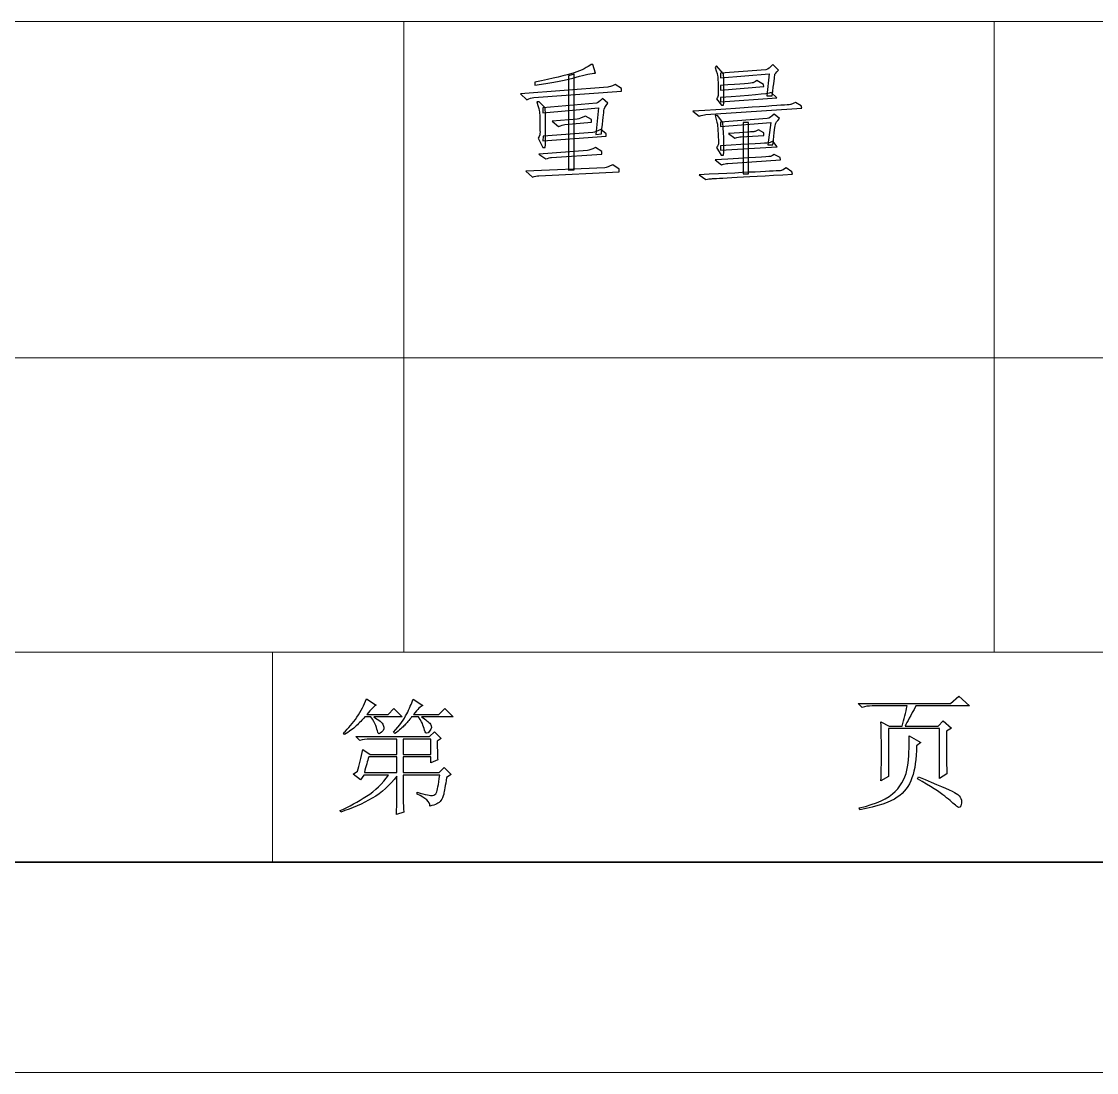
# Model space of a CAD drawing. Header units: millimetres. Extents: x 958 to 3026, y 447 to 1692.
# Drawn here: x 2638.2 to 2730.1, y 490.6 to 580.5 of the extents above; entities that cross this region are included whole.
import ezdxf

# ---------------------------------------------------------------- set-up
doc = ezdxf.new("R2010")
doc.units = ezdxf.units.MM
doc.layers.add('layer 1', color=7, linetype='Continuous')

msp = doc.modelspace()

# ---------------------------------------------------------------- linework, layer by layer
at = {"layer": 'layer 1', "color": 1, "lineweight": 9}
for points in [[(2775.335, 580.505), (2775.335, 580.505), (2312.676, 580.505), (2312.676, 580.505)], [(2670.895, 580.505), (2670.895, 580.505), (2670.895, 580.505), (2670.895, 580.505)], [(2670.895, 580.505), (2670.895, 580.505), (2670.895, 526.591), (2670.895, 526.591)], [(2721.358, 580.505), (2721.358, 580.505), (2721.358, 580.505), (2721.358, 580.505)], [(2721.358, 580.505), (2721.358, 580.505), (2721.358, 526.591), (2721.358, 526.591)], [(2775.335, 551.751), (2775.335, 551.751), (2544.006, 551.751), (2544.006, 551.751)], [(2775.335, 526.591), (2775.335, 526.591), (2312.676, 526.591), (2312.676, 526.591)], [(2659.671, 526.591), (2659.671, 526.591), (2659.671, 526.591), (2659.671, 526.591)], [(2659.671, 508.62), (2659.671, 508.62), (2659.671, 526.591), (2659.671, 526.591)], [(2216.288, 490.649), (2216.288, 490.649), (3025.943, 490.649), (3025.943, 490.649)]]:
    msp.add_open_spline(points, degree=3, dxfattribs=at)
at = {"layer": 'layer 1', "color": 1}
for points, knots in [([(2685.629, 575.743), (2684.871, 575.518), (2683.692, 575.294), (2682.091, 575.069), (2682.091, 575.069), (2682.091, 575.069), (2682.091, 575.32), (2682.091, 575.32), (2682.091, 575.32), (2683.634, 575.63), (2684.75, 575.896), (2685.439, 576.12), (2685.439, 576.12), (2686.127, 576.345), (2686.612, 576.584), (2686.893, 576.837), (2686.893, 576.837), (2686.893, 576.837), (2687.061, 576.837), (2687.061, 576.837), (2687.061, 576.837), (2687.061, 576.837), (2687.272, 576.079), (2687.272, 576.079), (2687.272, 576.079), (2686.934, 576.079), (2686.388, 575.968), (2685.629, 575.743)], [0, 0, 0, 0, 0.142857, 0.142857, 0.142857, 0.142857, 0.285714, 0.285714, 0.285714, 0.285714, 0.428571, 0.428571, 0.428571, 0.428571, 0.571429, 0.571429, 0.571429, 0.571429, 0.714286, 0.714286, 0.714286, 0.714286, 0.857143, 0.857143, 0.857143, 0.857143, 1, 1, 1, 1]), ([(2698.213, 576.038), (2698.269, 574.717), (2698.269, 573.818), (2698.213, 573.342), (2698.213, 573.342), (2698.213, 573.342), (2698.044, 573.342), (2698.044, 573.342), (2698.044, 573.342), (2698.044, 573.342), (2697.624, 573.888), (2697.624, 573.888), (2697.624, 573.888), (2697.737, 574.057), (2697.785, 574.17), (2697.771, 574.226), (2697.771, 574.226), (2697.757, 574.282), (2697.749, 574.535), (2697.749, 574.984), (2697.749, 574.984), (2697.749, 575.434), (2697.742, 575.7), (2697.73, 575.784), (2697.73, 575.784), (2697.715, 575.869), (2697.638, 576.135), (2697.498, 576.584), (2697.498, 576.584), (2697.498, 576.584), (2697.624, 576.712), (2697.624, 576.712), (2697.624, 576.712), (2697.624, 576.712), (2698.213, 576.038), (2698.213, 576.038)], [0, 0, 0, 0, 0.111111, 0.111111, 0.111111, 0.111111, 0.222222, 0.222222, 0.222222, 0.222222, 0.333333, 0.333333, 0.333333, 0.333333, 0.444444, 0.444444, 0.444444, 0.444444, 0.555556, 0.555556, 0.555556, 0.555556, 0.666667, 0.666667, 0.666667, 0.666667, 0.777778, 0.777778, 0.777778, 0.777778, 0.888889, 0.888889, 0.888889, 0.888889, 1, 1, 1, 1]), ([(2702.382, 574.142), (2702.382, 574.142), (2701.921, 574.142), (2701.921, 574.142), (2701.921, 574.142), (2701.921, 574.142), (2702.131, 576.038), (2702.131, 576.038), (2702.131, 576.038), (2702.131, 576.038), (2697.962, 575.7), (2697.962, 575.7), (2697.962, 575.7), (2697.962, 575.7), (2697.962, 576.079), (2697.962, 576.079), (2697.962, 576.079), (2697.962, 576.079), (2701.836, 576.374), (2701.836, 576.374), (2701.836, 576.374), (2702.005, 576.402), (2702.201, 576.557), (2702.426, 576.837), (2702.426, 576.837), (2702.426, 576.837), (2702.931, 576.332), (2702.931, 576.332), (2702.931, 576.332), (2702.706, 576.135), (2702.595, 576.002), (2702.595, 575.932), (2702.595, 575.932), (2702.595, 575.861), (2702.524, 575.265), (2702.382, 574.142)], [0, 0, 0, 0, 0.111111, 0.111111, 0.111111, 0.111111, 0.222222, 0.222222, 0.222222, 0.222222, 0.333333, 0.333333, 0.333333, 0.333333, 0.444444, 0.444444, 0.444444, 0.444444, 0.555556, 0.555556, 0.555556, 0.555556, 0.666667, 0.666667, 0.666667, 0.666667, 0.777778, 0.777778, 0.777778, 0.777778, 0.888889, 0.888889, 0.888889, 0.888889, 1, 1, 1, 1]), ([(2684.955, 567.782), (2684.955, 567.782), (2684.955, 575.869), (2684.955, 575.869), (2684.955, 575.869), (2684.955, 575.869), (2685.46, 575.994), (2685.46, 575.994), (2685.46, 575.994), (2685.46, 575.994), (2685.46, 567.823), (2685.46, 567.823), (2685.46, 567.823), (2685.46, 567.823), (2684.955, 567.782), (2684.955, 567.782)], [0, 0, 0, 0, 0.25, 0.25, 0.25, 0.25, 0.5, 0.5, 0.5, 0.5, 0.75, 0.75, 0.75, 0.75, 1, 1, 1, 1]), ([(2697.962, 575.026), (2699.759, 575.166), (2700.684, 575.243), (2700.74, 575.258), (2700.74, 575.258), (2700.797, 575.272), (2700.909, 575.335), (2701.078, 575.446), (2701.078, 575.446), (2701.078, 575.446), (2701.626, 575.11), (2701.626, 575.11), (2701.626, 575.11), (2701.626, 575.11), (2701.667, 574.941), (2701.667, 574.941), (2701.667, 574.941), (2701.667, 574.941), (2697.962, 574.647), (2697.962, 574.647), (2697.962, 574.647), (2697.962, 574.647), (2697.962, 575.026), (2697.962, 575.026)], [0, 0, 0, 0, 0.166667, 0.166667, 0.166667, 0.166667, 0.333333, 0.333333, 0.333333, 0.333333, 0.5, 0.5, 0.5, 0.5, 0.666667, 0.666667, 0.666667, 0.666667, 0.833333, 0.833333, 0.833333, 0.833333, 1, 1, 1, 1]), ([(2689.504, 574.562), (2689.504, 574.562), (2682.006, 574.016), (2682.006, 574.016), (2682.006, 574.016), (2681.837, 573.987), (2681.641, 573.917), (2681.417, 573.804), (2681.417, 573.804), (2681.417, 573.804), (2680.869, 574.311), (2680.869, 574.311), (2680.869, 574.311), (2680.869, 574.311), (2688.325, 574.9), (2688.325, 574.9), (2688.325, 574.9), (2688.436, 574.9), (2688.646, 574.97), (2688.956, 575.11), (2688.956, 575.11), (2688.956, 575.11), (2689.504, 574.772), (2689.504, 574.772), (2689.504, 574.772), (2689.504, 574.772), (2689.504, 574.562), (2689.504, 574.562)], [0, 0, 0, 0, 0.142857, 0.142857, 0.142857, 0.142857, 0.285714, 0.285714, 0.285714, 0.285714, 0.428571, 0.428571, 0.428571, 0.428571, 0.571429, 0.571429, 0.571429, 0.571429, 0.714286, 0.714286, 0.714286, 0.714286, 0.857143, 0.857143, 0.857143, 0.857143, 1, 1, 1, 1]), ([(2697.962, 574.016), (2700.488, 574.156), (2701.933, 574.296), (2702.3, 574.436), (2702.3, 574.436), (2702.3, 574.436), (2702.762, 573.973), (2702.762, 573.973), (2702.762, 573.973), (2702.762, 573.973), (2697.962, 573.637), (2697.962, 573.637), (2697.962, 573.637), (2697.962, 573.637), (2697.962, 574.016), (2697.962, 574.016)], [0, 0, 0, 0, 0.25, 0.25, 0.25, 0.25, 0.5, 0.5, 0.5, 0.5, 0.75, 0.75, 0.75, 0.75, 1, 1, 1, 1]), ([(2682.385, 570.519), (2682.497, 570.743), (2682.547, 570.919), (2682.533, 571.045), (2682.533, 571.045), (2682.518, 571.173), (2682.511, 571.468), (2682.511, 571.929), (2682.511, 571.929), (2682.511, 572.393), (2682.504, 572.673), (2682.491, 572.772), (2682.491, 572.772), (2682.477, 572.871), (2682.4, 573.159), (2682.26, 573.637), (2682.26, 573.637), (2682.26, 573.637), (2682.47, 573.637), (2682.47, 573.637), (2682.47, 573.637), (2682.47, 573.637), (2682.975, 573.13), (2682.975, 573.13), (2682.975, 573.13), (2683.03, 571.502), (2683.03, 570.364), (2682.975, 569.719), (2682.975, 569.719), (2682.975, 569.719), (2682.765, 569.719), (2682.765, 569.719), (2682.765, 569.719), (2682.765, 569.719), (2682.385, 570.519), (2682.385, 570.519)], [0, 0, 0, 0, 0.111111, 0.111111, 0.111111, 0.111111, 0.222222, 0.222222, 0.222222, 0.222222, 0.333333, 0.333333, 0.333333, 0.333333, 0.444444, 0.444444, 0.444444, 0.444444, 0.555556, 0.555556, 0.555556, 0.555556, 0.666667, 0.666667, 0.666667, 0.666667, 0.777778, 0.777778, 0.777778, 0.777778, 0.888889, 0.888889, 0.888889, 0.888889, 1, 1, 1, 1]), ([(2687.313, 570.856), (2687.313, 570.856), (2687.523, 573.13), (2687.523, 573.13), (2687.523, 573.13), (2687.523, 573.13), (2682.765, 572.709), (2682.765, 572.709), (2682.765, 572.709), (2682.765, 572.709), (2682.765, 573.13), (2682.765, 573.13), (2682.765, 573.13), (2682.765, 573.13), (2687.356, 573.509), (2687.356, 573.509), (2687.356, 573.509), (2687.468, 573.538), (2687.637, 573.678), (2687.861, 573.931), (2687.861, 573.931), (2687.861, 573.931), (2688.325, 573.509), (2688.325, 573.509), (2688.325, 573.509), (2688.1, 573.229), (2687.987, 573.026), (2687.987, 572.898), (2687.987, 572.898), (2687.987, 572.772), (2687.917, 572.105), (2687.777, 570.898), (2687.777, 570.898), (2687.777, 570.898), (2687.313, 570.856), (2687.313, 570.856)], [0, 0, 0, 0, 0.111111, 0.111111, 0.111111, 0.111111, 0.222222, 0.222222, 0.222222, 0.222222, 0.333333, 0.333333, 0.333333, 0.333333, 0.444444, 0.444444, 0.444444, 0.444444, 0.555556, 0.555556, 0.555556, 0.555556, 0.666667, 0.666667, 0.666667, 0.666667, 0.777778, 0.777778, 0.777778, 0.777778, 0.888889, 0.888889, 0.888889, 0.888889, 1, 1, 1, 1]), ([(2695.602, 572.835), (2701.133, 573.2), (2703.928, 573.39), (2703.984, 573.405), (2703.984, 573.405), (2704.039, 573.419), (2704.167, 573.482), (2704.363, 573.593), (2704.363, 573.593), (2704.363, 573.593), (2704.868, 573.299), (2704.868, 573.299), (2704.868, 573.299), (2704.868, 573.299), (2704.911, 573.088), (2704.911, 573.088), (2704.911, 573.088), (2704.911, 573.088), (2696.696, 572.54), (2696.696, 572.54), (2696.696, 572.54), (2696.556, 572.54), (2696.375, 572.499), (2696.15, 572.415), (2696.15, 572.415), (2696.15, 572.415), (2695.602, 572.835), (2695.602, 572.835)], [0, 0, 0, 0, 0.142857, 0.142857, 0.142857, 0.142857, 0.285714, 0.285714, 0.285714, 0.285714, 0.428571, 0.428571, 0.428571, 0.428571, 0.571429, 0.571429, 0.571429, 0.571429, 0.714286, 0.714286, 0.714286, 0.714286, 0.857143, 0.857143, 0.857143, 0.857143, 1, 1, 1, 1]), ([(2697.624, 569.719), (2697.737, 569.888), (2697.793, 570.021), (2697.793, 570.12), (2697.793, 570.12), (2697.793, 570.217), (2697.778, 570.477), (2697.749, 570.898), (2697.749, 570.898), (2697.723, 571.32), (2697.708, 571.564), (2697.708, 571.635), (2697.708, 571.635), (2697.708, 571.705), (2697.638, 571.98), (2697.498, 572.456), (2697.498, 572.456), (2697.498, 572.456), (2697.708, 572.456), (2697.708, 572.456), (2697.708, 572.456), (2697.708, 572.456), (2698.172, 571.866), (2698.172, 571.866), (2698.172, 571.866), (2698.256, 570.603), (2698.269, 569.678), (2698.213, 569.086), (2698.213, 569.086), (2698.213, 569.086), (2698.003, 569.086), (2698.003, 569.086), (2698.003, 569.086), (2698.003, 569.086), (2697.624, 569.719), (2697.624, 569.719)], [0, 0, 0, 0, 0.111111, 0.111111, 0.111111, 0.111111, 0.222222, 0.222222, 0.222222, 0.222222, 0.333333, 0.333333, 0.333333, 0.333333, 0.444444, 0.444444, 0.444444, 0.444444, 0.555556, 0.555556, 0.555556, 0.555556, 0.666667, 0.666667, 0.666667, 0.666667, 0.777778, 0.777778, 0.777778, 0.777778, 0.888889, 0.888889, 0.888889, 0.888889, 1, 1, 1, 1]), ([(2703.015, 572.204), (2702.79, 571.98), (2702.672, 571.825), (2702.657, 571.741), (2702.657, 571.741), (2702.643, 571.656), (2702.566, 571.067), (2702.426, 569.972), (2702.426, 569.972), (2702.426, 569.972), (2702.005, 569.972), (2702.005, 569.972), (2702.005, 569.972), (2702.005, 569.972), (2702.257, 571.866), (2702.257, 571.866), (2702.257, 571.866), (2702.257, 571.866), (2697.962, 571.53), (2697.962, 571.53), (2697.962, 571.53), (2697.962, 571.53), (2697.962, 571.91), (2697.962, 571.91), (2697.962, 571.91), (2697.962, 571.91), (2701.962, 572.204), (2701.962, 572.204), (2701.962, 572.204), (2702.131, 572.231), (2702.327, 572.359), (2702.551, 572.584), (2702.551, 572.584), (2702.551, 572.584), (2703.015, 572.204), (2703.015, 572.204)], [0, 0, 0, 0, 0.111111, 0.111111, 0.111111, 0.111111, 0.222222, 0.222222, 0.222222, 0.222222, 0.333333, 0.333333, 0.333333, 0.333333, 0.444444, 0.444444, 0.444444, 0.444444, 0.555556, 0.555556, 0.555556, 0.555556, 0.666667, 0.666667, 0.666667, 0.666667, 0.777778, 0.777778, 0.777778, 0.777778, 0.888889, 0.888889, 0.888889, 0.888889, 1, 1, 1, 1]), ([(2686.934, 572.12), (2686.934, 572.12), (2686.934, 571.91), (2686.934, 571.91), (2686.934, 571.91), (2686.934, 571.91), (2684.661, 571.699), (2684.661, 571.699), (2684.661, 571.699), (2684.518, 571.671), (2684.337, 571.615), (2684.112, 571.53), (2684.112, 571.53), (2684.112, 571.53), (2683.564, 571.994), (2683.564, 571.994), (2683.564, 571.994), (2683.564, 571.994), (2685.714, 572.161), (2685.714, 572.161), (2685.714, 572.161), (2685.854, 572.19), (2686.091, 572.274), (2686.429, 572.415), (2686.429, 572.415), (2686.429, 572.415), (2686.934, 572.12), (2686.934, 572.12)], [0, 0, 0, 0, 0.142857, 0.142857, 0.142857, 0.142857, 0.285714, 0.285714, 0.285714, 0.285714, 0.428571, 0.428571, 0.428571, 0.428571, 0.571429, 0.571429, 0.571429, 0.571429, 0.714286, 0.714286, 0.714286, 0.714286, 0.857143, 0.857143, 0.857143, 0.857143, 1, 1, 1, 1]), ([(2699.899, 567.487), (2699.899, 567.487), (2699.899, 571.866), (2699.899, 571.866), (2699.899, 571.866), (2699.899, 571.866), (2700.361, 571.866), (2700.361, 571.866), (2700.361, 571.866), (2700.361, 571.866), (2700.361, 567.487), (2700.361, 567.487), (2700.361, 567.487), (2700.361, 567.487), (2699.899, 567.487), (2699.899, 567.487)], [0, 0, 0, 0, 0.25, 0.25, 0.25, 0.25, 0.5, 0.5, 0.5, 0.5, 0.75, 0.75, 0.75, 0.75, 1, 1, 1, 1]), ([(2687.061, 571.025), (2687.202, 571.052), (2687.426, 571.137), (2687.735, 571.277), (2687.735, 571.277), (2687.735, 571.277), (2688.197, 570.898), (2688.197, 570.898), (2688.197, 570.898), (2688.197, 570.898), (2688.197, 570.688), (2688.197, 570.688), (2688.197, 570.688), (2688.197, 570.688), (2682.765, 570.308), (2682.765, 570.308), (2682.765, 570.308), (2682.765, 570.308), (2682.806, 570.688), (2682.806, 570.688), (2682.806, 570.688), (2682.806, 570.688), (2687.061, 571.025), (2687.061, 571.025)], [0, 0, 0, 0, 0.166667, 0.166667, 0.166667, 0.166667, 0.333333, 0.333333, 0.333333, 0.333333, 0.5, 0.5, 0.5, 0.5, 0.666667, 0.666667, 0.666667, 0.666667, 0.833333, 0.833333, 0.833333, 0.833333, 1, 1, 1, 1]), ([(2701.667, 570.982), (2701.667, 570.982), (2701.667, 570.772), (2701.667, 570.772), (2701.667, 570.772), (2701.667, 570.772), (2699.73, 570.646), (2699.73, 570.646), (2699.73, 570.646), (2699.59, 570.646), (2699.406, 570.603), (2699.182, 570.519), (2699.182, 570.519), (2699.182, 570.519), (2698.635, 570.941), (2698.635, 570.941), (2698.635, 570.941), (2700.066, 571.025), (2700.81, 571.074), (2700.867, 571.088), (2700.867, 571.088), (2700.923, 571.101), (2701.035, 571.151), (2701.203, 571.236), (2701.203, 571.236), (2701.203, 571.236), (2701.667, 570.982), (2701.667, 570.982)], [0, 0, 0, 0, 0.142857, 0.142857, 0.142857, 0.142857, 0.285714, 0.285714, 0.285714, 0.285714, 0.428571, 0.428571, 0.428571, 0.428571, 0.571429, 0.571429, 0.571429, 0.571429, 0.714286, 0.714286, 0.714286, 0.714286, 0.857143, 0.857143, 0.857143, 0.857143, 1, 1, 1, 1]), ([(2687.818, 569.381), (2687.818, 569.381), (2687.818, 569.171), (2687.818, 569.171), (2687.818, 569.171), (2687.818, 569.171), (2683.523, 568.876), (2683.523, 568.876), (2683.523, 568.876), (2683.41, 568.876), (2683.243, 568.835), (2683.018, 568.75), (2683.018, 568.75), (2683.018, 568.75), (2682.427, 569.171), (2682.427, 569.171), (2682.427, 569.171), (2682.427, 569.171), (2686.598, 569.465), (2686.598, 569.465), (2686.598, 569.465), (2686.738, 569.494), (2686.963, 569.579), (2687.272, 569.719), (2687.272, 569.719), (2687.272, 569.719), (2687.818, 569.381), (2687.818, 569.381)], [0, 0, 0, 0, 0.142857, 0.142857, 0.142857, 0.142857, 0.285714, 0.285714, 0.285714, 0.285714, 0.428571, 0.428571, 0.428571, 0.428571, 0.571429, 0.571429, 0.571429, 0.571429, 0.714286, 0.714286, 0.714286, 0.714286, 0.857143, 0.857143, 0.857143, 0.857143, 1, 1, 1, 1]), ([(2697.962, 569.509), (2697.962, 569.509), (2697.962, 569.888), (2697.962, 569.888), (2697.962, 569.888), (2700.573, 570.028), (2701.928, 570.105), (2702.025, 570.12), (2702.025, 570.12), (2702.124, 570.132), (2702.257, 570.183), (2702.426, 570.267), (2702.426, 570.267), (2702.426, 570.267), (2702.805, 569.803), (2702.805, 569.803), (2702.805, 569.803), (2702.805, 569.803), (2697.962, 569.509), (2697.962, 569.509)], [0, 0, 0, 0, 0.2, 0.2, 0.2, 0.2, 0.4, 0.4, 0.4, 0.4, 0.6, 0.6, 0.6, 0.6, 0.8, 0.8, 0.8, 0.8, 1, 1, 1, 1]), ([(2698.592, 568.371), (2698.452, 568.371), (2698.269, 568.33), (2698.044, 568.245), (2698.044, 568.245), (2698.044, 568.245), (2697.498, 568.666), (2697.498, 568.666), (2697.498, 568.666), (2700.558, 568.862), (2702.116, 568.96), (2702.172, 568.96), (2702.172, 568.96), (2702.23, 568.96), (2702.355, 569.016), (2702.551, 569.129), (2702.551, 569.129), (2702.551, 569.129), (2703.056, 568.876), (2703.056, 568.876), (2703.056, 568.876), (2703.056, 568.876), (2703.099, 568.666), (2703.099, 568.666), (2703.099, 568.666), (2703.099, 568.666), (2698.592, 568.371), (2698.592, 568.371)], [0, 0, 0, 0, 0.142857, 0.142857, 0.142857, 0.142857, 0.285714, 0.285714, 0.285714, 0.285714, 0.428571, 0.428571, 0.428571, 0.428571, 0.571429, 0.571429, 0.571429, 0.571429, 0.714286, 0.714286, 0.714286, 0.714286, 0.857143, 0.857143, 0.857143, 0.857143, 1, 1, 1, 1]), ([(2681.332, 567.697), (2681.332, 567.697), (2688.071, 567.992), (2688.071, 567.992), (2688.071, 567.992), (2688.212, 568.021), (2688.436, 568.105), (2688.745, 568.245), (2688.745, 568.245), (2688.745, 568.245), (2689.293, 567.866), (2689.293, 567.866), (2689.293, 567.866), (2689.293, 567.866), (2689.293, 567.656), (2689.293, 567.656), (2689.293, 567.656), (2689.293, 567.656), (2682.427, 567.318), (2682.427, 567.318), (2682.427, 567.318), (2682.286, 567.318), (2682.105, 567.277), (2681.88, 567.192), (2681.88, 567.192), (2681.88, 567.192), (2681.332, 567.697), (2681.332, 567.697)], [0, 0, 0, 0, 0.142857, 0.142857, 0.142857, 0.142857, 0.285714, 0.285714, 0.285714, 0.285714, 0.428571, 0.428571, 0.428571, 0.428571, 0.571429, 0.571429, 0.571429, 0.571429, 0.714286, 0.714286, 0.714286, 0.714286, 0.857143, 0.857143, 0.857143, 0.857143, 1, 1, 1, 1]), ([(2704.109, 567.444), (2699.534, 567.192), (2697.21, 567.064), (2697.138, 567.064), (2697.138, 567.064), (2697.068, 567.064), (2696.921, 567.038), (2696.696, 566.982), (2696.696, 566.982), (2696.696, 566.982), (2696.15, 567.402), (2696.15, 567.402), (2696.15, 567.402), (2700.783, 567.627), (2703.128, 567.746), (2703.184, 567.76), (2703.184, 567.76), (2703.24, 567.774), (2703.365, 567.852), (2703.563, 567.992), (2703.563, 567.992), (2703.563, 567.992), (2704.068, 567.656), (2704.068, 567.656), (2704.068, 567.656), (2704.068, 567.656), (2704.109, 567.444), (2704.109, 567.444)], [0, 0, 0, 0, 0.142857, 0.142857, 0.142857, 0.142857, 0.285714, 0.285714, 0.285714, 0.285714, 0.428571, 0.428571, 0.428571, 0.428571, 0.571429, 0.571429, 0.571429, 0.571429, 0.714286, 0.714286, 0.714286, 0.714286, 0.857143, 0.857143, 0.857143, 0.857143, 1, 1, 1, 1]), ([(2709.737, 522.201), (2709.737, 522.201), (2710.073, 521.863), (2710.073, 521.863), (2710.073, 521.863), (2710.326, 521.947), (2710.607, 521.989), (2710.916, 521.989), (2710.916, 521.989), (2710.916, 521.989), (2713.906, 521.989), (2713.906, 521.989), (2713.906, 521.989), (2713.793, 521.428), (2713.653, 520.853), (2713.486, 520.261), (2713.486, 520.261), (2713.486, 520.261), (2712.389, 520.261), (2712.389, 520.261), (2712.389, 520.261), (2712.389, 520.261), (2711.674, 520.641), (2711.674, 520.641), (2711.674, 520.641), (2711.701, 519.771), (2711.715, 518.88), (2711.715, 517.967), (2711.715, 517.967), (2711.715, 517.054), (2711.701, 516.261), (2711.674, 515.587), (2711.674, 515.587), (2711.674, 515.587), (2712.305, 515.966), (2712.305, 515.966), (2712.305, 515.966), (2712.305, 515.966), (2712.305, 520.051), (2712.305, 520.051), (2712.305, 520.051), (2712.305, 520.051), (2716.686, 520.051), (2716.686, 520.051), (2716.686, 520.051), (2716.686, 520.051), (2716.686, 515.797), (2716.686, 515.797), (2716.686, 515.797), (2716.686, 515.797), (2717.317, 516.177), (2717.317, 516.177), (2717.317, 516.177), (2717.29, 516.57), (2717.276, 517.117), (2717.276, 517.819), (2717.276, 517.819), (2717.276, 517.819), (2717.276, 519.841), (2717.276, 519.841), (2717.276, 519.841), (2717.276, 519.841), (2717.696, 520.094), (2717.696, 520.094), (2717.696, 520.094), (2717.696, 520.094), (2716.981, 520.725), (2716.981, 520.725), (2716.981, 520.725), (2716.981, 520.725), (2716.559, 520.261), (2716.559, 520.261), (2716.559, 520.261), (2716.559, 520.261), (2713.737, 520.261), (2713.737, 520.261), (2713.737, 520.261), (2713.906, 520.599), (2714.215, 521.174), (2714.665, 521.989), (2714.665, 521.989), (2714.665, 521.989), (2719.254, 521.989), (2719.254, 521.989), (2719.254, 521.989), (2719.254, 521.989), (2718.329, 522.831), (2718.329, 522.831), (2718.329, 522.831), (2718.329, 522.831), (2717.612, 522.201), (2717.612, 522.201), (2717.612, 522.201), (2717.612, 522.201), (2709.737, 522.201), (2709.737, 522.201)], [0, 0, 0, 0, 0.041667, 0.041667, 0.041667, 0.041667, 0.083333, 0.083333, 0.083333, 0.083333, 0.125, 0.125, 0.125, 0.125, 0.166667, 0.166667, 0.166667, 0.166667, 0.208333, 0.208333, 0.208333, 0.208333, 0.25, 0.25, 0.25, 0.25, 0.291667, 0.291667, 0.291667, 0.291667, 0.333333, 0.333333, 0.333333, 0.333333, 0.375, 0.375, 0.375, 0.375, 0.416667, 0.416667, 0.416667, 0.416667, 0.458333, 0.458333, 0.458333, 0.458333, 0.5, 0.5, 0.5, 0.5, 0.541667, 0.541667, 0.541667, 0.541667, 0.583333, 0.583333, 0.583333, 0.583333, 0.625, 0.625, 0.625, 0.625, 0.666667, 0.666667, 0.666667, 0.666667, 0.708333, 0.708333, 0.708333, 0.708333, 0.75, 0.75, 0.75, 0.75, 0.791667, 0.791667, 0.791667, 0.791667, 0.833333, 0.833333, 0.833333, 0.833333, 0.875, 0.875, 0.875, 0.875, 0.916667, 0.916667, 0.916667, 0.916667, 0.958333, 0.958333, 0.958333, 0.958333, 1, 1, 1, 1]), ([(2668.32, 521.05), (2668.32, 521.05), (2670.764, 521.05), (2670.764, 521.05), (2670.764, 521.05), (2670.764, 521.05), (2670.047, 521.765), (2670.047, 521.765), (2670.047, 521.765), (2670.047, 521.765), (2669.542, 521.26), (2669.542, 521.26), (2669.542, 521.26), (2669.542, 521.26), (2667.73, 521.26), (2667.73, 521.26), (2667.73, 521.26), (2668.095, 521.709), (2668.363, 521.975), (2668.53, 522.06), (2668.53, 522.06), (2668.53, 522.06), (2667.689, 522.608), (2667.689, 522.608), (2667.689, 522.608), (2667.52, 522.074), (2667.252, 521.548), (2666.887, 521.028), (2666.887, 521.028), (2666.523, 520.509), (2666.143, 520.067), (2665.75, 519.702), (2665.75, 519.702), (2665.75, 519.702), (2665.834, 519.533), (2665.834, 519.533), (2665.834, 519.533), (2666.228, 519.787), (2666.559, 520.038), (2666.824, 520.292), (2666.824, 520.292), (2667.092, 520.543), (2667.337, 520.796), (2667.561, 521.05), (2667.561, 521.05), (2667.561, 521.05), (2668.068, 521.05), (2668.068, 521.05), (2668.068, 521.05), (2668.264, 520.768), (2668.404, 520.523), (2668.489, 520.313), (2668.489, 520.313), (2668.573, 520.101), (2668.629, 519.912), (2668.658, 519.743), (2668.658, 519.743), (2668.684, 519.574), (2668.798, 519.574), (2668.994, 519.743), (2668.994, 519.743), (2669.191, 519.912), (2669.24, 520.108), (2669.141, 520.333), (2669.141, 520.333), (2669.042, 520.557), (2668.769, 520.796), (2668.32, 521.05)], [0, 0, 0, 0, 0.058824, 0.058824, 0.058824, 0.058824, 0.117647, 0.117647, 0.117647, 0.117647, 0.176471, 0.176471, 0.176471, 0.176471, 0.235294, 0.235294, 0.235294, 0.235294, 0.294118, 0.294118, 0.294118, 0.294118, 0.352941, 0.352941, 0.352941, 0.352941, 0.411765, 0.411765, 0.411765, 0.411765, 0.470588, 0.470588, 0.470588, 0.470588, 0.529412, 0.529412, 0.529412, 0.529412, 0.588235, 0.588235, 0.588235, 0.588235, 0.647059, 0.647059, 0.647059, 0.647059, 0.705882, 0.705882, 0.705882, 0.705882, 0.764706, 0.764706, 0.764706, 0.764706, 0.823529, 0.823529, 0.823529, 0.823529, 0.882353, 0.882353, 0.882353, 0.882353, 0.941176, 0.941176, 0.941176, 0.941176, 1, 1, 1, 1]), ([(2671.689, 522.565), (2671.549, 522.173), (2671.366, 521.751), (2671.141, 521.301), (2671.141, 521.301), (2670.916, 520.852), (2670.539, 520.333), (2670.005, 519.743), (2670.005, 519.743), (2670.005, 519.743), (2670.131, 519.618), (2670.131, 519.618), (2670.131, 519.618), (2670.525, 519.927), (2670.805, 520.171), (2670.974, 520.354), (2670.974, 520.354), (2671.141, 520.538), (2671.339, 520.768), (2671.563, 521.05), (2671.563, 521.05), (2671.563, 521.05), (2672.153, 521.05), (2672.153, 521.05), (2672.153, 521.05), (2672.349, 520.741), (2672.476, 520.502), (2672.532, 520.333), (2672.532, 520.333), (2672.588, 520.166), (2672.651, 519.982), (2672.721, 519.787), (2672.721, 519.787), (2672.791, 519.589), (2672.919, 519.603), (2673.1, 519.828), (2673.1, 519.828), (2673.283, 520.052), (2673.305, 520.256), (2673.163, 520.439), (2673.163, 520.439), (2673.023, 520.62), (2672.771, 520.825), (2672.406, 521.05), (2672.406, 521.05), (2672.406, 521.05), (2675.102, 521.05), (2675.102, 521.05), (2675.102, 521.05), (2675.102, 521.05), (2674.385, 521.765), (2674.385, 521.765), (2674.385, 521.765), (2674.385, 521.765), (2673.88, 521.26), (2673.88, 521.26), (2673.88, 521.26), (2673.88, 521.26), (2671.732, 521.26), (2671.732, 521.26), (2671.732, 521.26), (2672.068, 521.709), (2672.336, 521.963), (2672.532, 522.019), (2672.532, 522.019), (2672.532, 522.019), (2671.689, 522.565), (2671.689, 522.565)], [0, 0, 0, 0, 0.058824, 0.058824, 0.058824, 0.058824, 0.117647, 0.117647, 0.117647, 0.117647, 0.176471, 0.176471, 0.176471, 0.176471, 0.235294, 0.235294, 0.235294, 0.235294, 0.294118, 0.294118, 0.294118, 0.294118, 0.352941, 0.352941, 0.352941, 0.352941, 0.411765, 0.411765, 0.411765, 0.411765, 0.470588, 0.470588, 0.470588, 0.470588, 0.529412, 0.529412, 0.529412, 0.529412, 0.588235, 0.588235, 0.588235, 0.588235, 0.647059, 0.647059, 0.647059, 0.647059, 0.705882, 0.705882, 0.705882, 0.705882, 0.764706, 0.764706, 0.764706, 0.764706, 0.823529, 0.823529, 0.823529, 0.823529, 0.882353, 0.882353, 0.882353, 0.882353, 0.941176, 0.941176, 0.941176, 0.941176, 1, 1, 1, 1]), ([(2666.931, 516.417), (2666.931, 516.417), (2666.551, 516.164), (2666.551, 516.164), (2666.551, 516.164), (2666.551, 516.164), (2667.182, 515.659), (2667.182, 515.659), (2667.182, 515.659), (2667.182, 515.659), (2667.477, 516.079), (2667.477, 516.079), (2667.477, 516.079), (2667.477, 516.079), (2669.583, 516.079), (2669.583, 516.079), (2669.583, 516.079), (2669.078, 515.349), (2668.453, 514.746), (2667.709, 514.268), (2667.709, 514.268), (2666.965, 513.791), (2666.213, 513.383), (2665.455, 513.047), (2665.455, 513.047), (2665.455, 513.047), (2665.498, 512.92), (2665.498, 512.92), (2665.498, 512.92), (2666.481, 513.229), (2667.38, 513.622), (2668.194, 514.1), (2668.194, 514.1), (2669.008, 514.577), (2669.711, 515.209), (2670.3, 515.995), (2670.3, 515.995), (2670.3, 515.995), (2670.3, 514.647), (2670.3, 514.647), (2670.3, 514.647), (2670.3, 513.888), (2670.286, 513.243), (2670.257, 512.709), (2670.257, 512.709), (2670.257, 512.709), (2670.89, 512.92), (2670.89, 512.92), (2670.89, 512.92), (2670.861, 513.284), (2670.846, 513.637), (2670.846, 513.973), (2670.846, 513.973), (2670.846, 513.973), (2670.846, 516.079), (2670.846, 516.079), (2670.846, 516.079), (2670.846, 516.079), (2673.964, 516.079), (2673.964, 516.079), (2673.964, 516.079), (2673.851, 515.236), (2673.759, 514.738), (2673.689, 514.584), (2673.689, 514.584), (2673.619, 514.429), (2673.508, 514.345), (2673.353, 514.33), (2673.353, 514.33), (2673.199, 514.318), (2672.757, 514.408), (2672.027, 514.605), (2672.027, 514.605), (2672.027, 514.605), (2672.027, 514.436), (2672.027, 514.436), (2672.027, 514.436), (2672.757, 514.127), (2673.122, 513.791), (2673.122, 513.427), (2673.122, 513.427), (2673.375, 513.482), (2673.571, 513.545), (2673.711, 513.615), (2673.711, 513.615), (2673.851, 513.685), (2673.972, 513.784), (2674.069, 513.91), (2674.069, 513.91), (2674.167, 514.036), (2674.245, 514.219), (2674.3, 514.458), (2674.3, 514.458), (2674.358, 514.697), (2674.441, 515.166), (2674.554, 515.869), (2674.554, 515.869), (2674.554, 515.869), (2674.933, 516.122), (2674.933, 516.122), (2674.933, 516.122), (2674.933, 516.122), (2674.344, 516.712), (2674.344, 516.712), (2674.344, 516.712), (2674.344, 516.712), (2673.921, 516.289), (2673.921, 516.289), (2673.921, 516.289), (2673.921, 516.289), (2670.846, 516.289), (2670.846, 516.289), (2670.846, 516.289), (2670.846, 516.289), (2670.846, 517.637), (2670.846, 517.637), (2670.846, 517.637), (2670.846, 517.637), (2673.206, 517.637), (2673.206, 517.637), (2673.206, 517.637), (2673.206, 517.637), (2673.206, 517.132), (2673.206, 517.132), (2673.206, 517.132), (2673.206, 517.132), (2673.795, 517.386), (2673.795, 517.386), (2673.795, 517.386), (2673.767, 517.637), (2673.754, 518.171), (2673.754, 518.985), (2673.754, 518.985), (2673.754, 518.985), (2674.09, 519.195), (2674.09, 519.195), (2674.09, 519.195), (2674.09, 519.195), (2673.501, 519.787), (2673.501, 519.787), (2673.501, 519.787), (2673.501, 519.787), (2673.08, 519.364), (2673.08, 519.364), (2673.08, 519.364), (2673.08, 519.364), (2666.803, 519.364), (2666.803, 519.364), (2666.803, 519.364), (2666.803, 519.364), (2667.141, 519.028), (2667.141, 519.028), (2667.141, 519.028), (2667.394, 519.113), (2667.675, 519.154), (2667.984, 519.154), (2667.984, 519.154), (2667.984, 519.154), (2670.3, 519.154), (2670.3, 519.154), (2670.3, 519.154), (2670.3, 519.154), (2670.3, 517.847), (2670.3, 517.847), (2670.3, 517.847), (2670.3, 517.847), (2668.025, 517.847), (2668.025, 517.847), (2668.025, 517.847), (2668.025, 517.847), (2667.394, 518.27), (2667.394, 518.27), (2667.394, 518.27), (2667.252, 517.54), (2667.098, 516.922), (2666.931, 516.417)], [0, 0, 0, 0, 0.022727, 0.022727, 0.022727, 0.022727, 0.045455, 0.045455, 0.045455, 0.045455, 0.068182, 0.068182, 0.068182, 0.068182, 0.090909, 0.090909, 0.090909, 0.090909, 0.113636, 0.113636, 0.113636, 0.113636, 0.136364, 0.136364, 0.136364, 0.136364, 0.159091, 0.159091, 0.159091, 0.159091, 0.181818, 0.181818, 0.181818, 0.181818, 0.204545, 0.204545, 0.204545, 0.204545, 0.227273, 0.227273, 0.227273, 0.227273, 0.25, 0.25, 0.25, 0.25, 0.272727, 0.272727, 0.272727, 0.272727, 0.295455, 0.295455, 0.295455, 0.295455, 0.318182, 0.318182, 0.318182, 0.318182, 0.340909, 0.340909, 0.340909, 0.340909, 0.363636, 0.363636, 0.363636, 0.363636, 0.386364, 0.386364, 0.386364, 0.386364, 0.409091, 0.409091, 0.409091, 0.409091, 0.431818, 0.431818, 0.431818, 0.431818, 0.454545, 0.454545, 0.454545, 0.454545, 0.477273, 0.477273, 0.477273, 0.477273, 0.5, 0.5, 0.5, 0.5, 0.522727, 0.522727, 0.522727, 0.522727, 0.545455, 0.545455, 0.545455, 0.545455, 0.568182, 0.568182, 0.568182, 0.568182, 0.590909, 0.590909, 0.590909, 0.590909, 0.613636, 0.613636, 0.613636, 0.613636, 0.636364, 0.636364, 0.636364, 0.636364, 0.659091, 0.659091, 0.659091, 0.659091, 0.681818, 0.681818, 0.681818, 0.681818, 0.704545, 0.704545, 0.704545, 0.704545, 0.727273, 0.727273, 0.727273, 0.727273, 0.75, 0.75, 0.75, 0.75, 0.772727, 0.772727, 0.772727, 0.772727, 0.795455, 0.795455, 0.795455, 0.795455, 0.818182, 0.818182, 0.818182, 0.818182, 0.840909, 0.840909, 0.840909, 0.840909, 0.863636, 0.863636, 0.863636, 0.863636, 0.886364, 0.886364, 0.886364, 0.886364, 0.909091, 0.909091, 0.909091, 0.909091, 0.931818, 0.931818, 0.931818, 0.931818, 0.954545, 0.954545, 0.954545, 0.954545, 0.977273, 0.977273, 0.977273, 0.977273, 1, 1, 1, 1]), ([(2670.846, 519.154), (2670.846, 519.154), (2673.206, 519.154), (2673.206, 519.154), (2673.206, 519.154), (2673.206, 519.154), (2673.206, 517.847), (2673.206, 517.847), (2673.206, 517.847), (2673.206, 517.847), (2670.846, 517.847), (2670.846, 517.847), (2670.846, 517.847), (2670.846, 517.847), (2670.846, 519.154), (2670.846, 519.154)], [0, 0, 0, 0, 0.25, 0.25, 0.25, 0.25, 0.5, 0.5, 0.5, 0.5, 0.75, 0.75, 0.75, 0.75, 1, 1, 1, 1]), ([(2714.075, 519.421), (2714.102, 518.464), (2714.061, 517.587), (2713.947, 516.788), (2713.947, 516.788), (2713.836, 515.988), (2713.486, 515.285), (2712.894, 514.681), (2712.894, 514.681), (2712.305, 514.078), (2711.281, 513.607), (2709.819, 513.271), (2709.819, 513.271), (2709.819, 513.271), (2709.863, 513.102), (2709.863, 513.102), (2709.863, 513.102), (2711.406, 513.411), (2712.474, 513.769), (2713.063, 514.177), (2713.063, 514.177), (2713.653, 514.583), (2714.075, 515.138), (2714.327, 515.841), (2714.327, 515.841), (2714.58, 516.541), (2714.706, 517.454), (2714.706, 518.578), (2714.706, 518.578), (2714.706, 518.578), (2715.085, 518.872), (2715.085, 518.872), (2715.085, 518.872), (2715.085, 518.872), (2714.075, 519.421), (2714.075, 519.421)], [0, 0, 0, 0, 0.111111, 0.111111, 0.111111, 0.111111, 0.222222, 0.222222, 0.222222, 0.222222, 0.333333, 0.333333, 0.333333, 0.333333, 0.444444, 0.444444, 0.444444, 0.444444, 0.555556, 0.555556, 0.555556, 0.555556, 0.666667, 0.666667, 0.666667, 0.666667, 0.777778, 0.777778, 0.777778, 0.777778, 0.888889, 0.888889, 0.888889, 0.888889, 1, 1, 1, 1]), ([(2667.899, 517.637), (2667.899, 517.637), (2670.3, 517.637), (2670.3, 517.637), (2670.3, 517.637), (2670.3, 517.637), (2670.3, 516.289), (2670.3, 516.289), (2670.3, 516.289), (2670.3, 516.289), (2667.52, 516.289), (2667.52, 516.289), (2667.52, 516.289), (2667.66, 516.852), (2667.786, 517.301), (2667.899, 517.637)], [0, 0, 0, 0, 0.25, 0.25, 0.25, 0.25, 0.5, 0.5, 0.5, 0.5, 0.75, 0.75, 0.75, 0.75, 1, 1, 1, 1]), ([(2714.875, 515.923), (2714.875, 515.923), (2714.79, 515.756), (2714.79, 515.756), (2714.79, 515.756), (2715.914, 515.109), (2716.694, 514.611), (2717.128, 514.261), (2717.128, 514.261), (2717.563, 513.909), (2717.901, 513.628), (2718.138, 513.418), (2718.138, 513.418), (2718.377, 513.208), (2718.518, 513.292), (2718.561, 513.67), (2718.561, 513.67), (2718.602, 514.049), (2718.399, 514.358), (2717.95, 514.597), (2717.95, 514.597), (2717.5, 514.836), (2716.476, 515.278), (2714.875, 515.923)], [0, 0, 0, 0, 0.166667, 0.166667, 0.166667, 0.166667, 0.333333, 0.333333, 0.333333, 0.333333, 0.5, 0.5, 0.5, 0.5, 0.666667, 0.666667, 0.666667, 0.666667, 0.833333, 0.833333, 0.833333, 0.833333, 1, 1, 1, 1])]:
    msp.add_open_spline(points, degree=3, knots=knots, dxfattribs=at)
at = {"layer": 'layer 1', "lineweight": 9}
msp.add_open_spline([(2312.676, 508.62), (2312.676, 508.62), (3006.665, 508.62), (3006.665, 508.62)], degree=3, dxfattribs=at)
at = {"layer": 'layer 1', "lineweight": 35}
msp.add_open_spline([(2312.676, 508.62), (2312.676, 508.62), (3006.665, 508.62), (3006.665, 508.62)], degree=3, dxfattribs=at)

doc.saveas('drawing.dxf')
